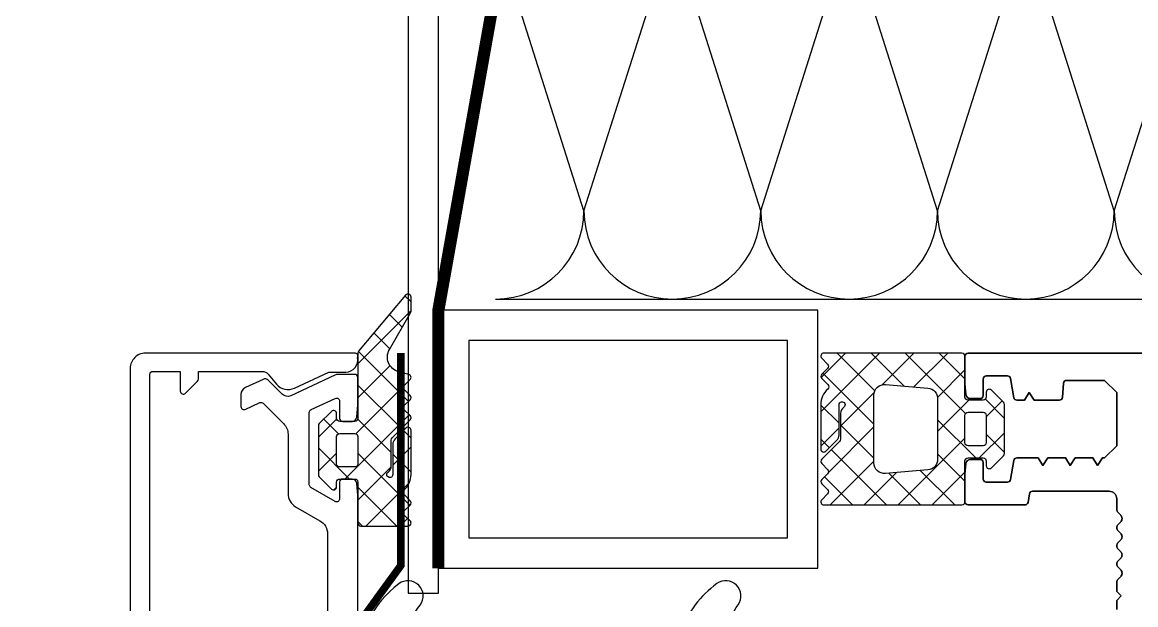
# Model space of a CAD drawing. Header units: inches. Extents: x 21 to 38546, y 13 to 15001.
# Drawn here: x 3020.55 to 3027.88, y 1857.18 to 1861.02 of the extents above; entities that cross this region are included whole.
import ezdxf

# ---------------------------------------------------------------- set-up
doc = ezdxf.new("R2010")
doc.units = ezdxf.units.IN
doc.header["$MEASUREMENT"] = 0
doc.set_wipeout_variables(frame=1)
doc.linetypes.add('HIDDEN', pattern=[9.525, 6.35, -3.175])
for name, color, linetype, lineweight in [('Z_MİM_-KM-GLAZ', 8, 'Continuous', 25), ('Z_MİM_-KM-PAINT', 8, 'Continuous', 25), ('Z_MİM_-KM-PATTERN-00', 8, 'Continuous', 25), ('Z_MİM_-KM-PAVEMENT', 8, 'Continuous', 25), ('Z_MİM_-KM-STRS', 8, 'Continuous', 25), ('Z_MİM_-KM-WALL-PLASTER', 8, 'Continuous', 25), ('Z_MİM_78-köpük', 8, 'Continuous', 25), ('Z_MİM_ALUMINIUM', 8, 'Continuous', 25), ('Z_MİM_axis-su yalıtım', 8, 'HIDDEN', 25), ('Z_MİM_fitiller_k', 8, 'Continuous', 25), ('Z_MİM_MYM Taşyünü', 8, 'Continuous', 25), ('Z_MİM_MYM_alüminyum levha', 8, 'Continuous', 25), ('Z_MİM_MYM_MEMBRAN_', 8, 'HIDDEN', 25), ('Z_MİM_MYM_taşyünü', 8, 'Continuous', 25), ('Z_MİM_TR', 8, 'Continuous', 25)]:
    doc.layers.add(name, color=color, linetype=linetype, lineweight=lineweight)

# ---------------------------------------------------------------- blocks, each defined once
blk = doc.blocks.new('TRETUVAR')
at = {"layer": 'Z_MİM_-KM-PATTERN-00'}
h = blk.add_hatch(dxfattribs=at)
h.set_pattern_fill('AR-B816', color=256, scale=0.3, angle=90)
h.set_pattern_definition([(90, (21322.77, 490.03), (-60.96, 4e-15), []), (180, (21322.77, 490.03), (-60.96, -60.96), [60.96, -60.96])])
h.paths.add_polyline_path([(22632.7717, 2700.0323), (19252.7715, 2700.0323), (19252.7715, 2750.0322), (19097.7717, 2750.0323), (19097.7717, 2610.0323), (22542.7717, 2610.0323), (22542.7717, 2080.1297), (22697.7717, 2080.1297), (22697.7717, 1460.1297), (22542.7717, 1460.1297), (22542.7717, 980.0317), (21222.7713, 980.0317), (21222.7713, 590.0317), (20152.7722, 590.0317), (20152.7722, 980.0317), (19012.7715, 980.0317), (19012.7747, 1635.0312), (18722.7715, 1635.0312), (18722.7718, 2610.0323), (18807.7717, 2610.0323), (18807.7717, 2750.0323), (18632.7718, 2750.0323), (18632.7715, 1545.0312), (18922.7743, 1545.0312), (18922.7711, 890.0317), (19882.7722, 890.0317), (19882.7722, 665.0172), (20022.7506, 665.0334), (20022.7705, 490.0317), (21322.7713, 490.0317), (21322.7713, 890.0317), (22632.7717, 890.0317), (22632.7717, 1220.1297), (22797.7717, 1220.1297), (22797.7717, 2180.1297), (22632.7717, 2180.1297)])
h.paths.add_polyline_path([(19082.7717, 2750.0323), (18822.7717, 2750.0323), (18822.7717, 2610.0323), (19082.7717, 2610.0323)], flags=16)
at = {"layer": 'Z_MİM_-KM-PAVEMENT'}
blk.add_lwpolyline([(22542.7717, 1460.1297), (22542.7717, 980.0317), (21222.7713, 980.0317), (21222.7713, 590.0317), (20152.7722, 590.0317), (20152.7722, 980.0317), (19012.7715, 980.0317), (19012.7747, 1635.0312), (18722.7715, 1635.0312), (18722.7718, 2610.0323), (22542.7717, 2610.0323), (22542.7717, 2080.1297), (22697.7717, 2080.1297), (22697.7717, 1460.1297)], close=True, dxfattribs=at)
blk = doc.blocks.new('D09056')
at = {"layer": 'Z_MİM_78-köpük'}
blk.add_lwpolyline([(6, -9.143, -0.314914), (6.657, -8.204, 0.149332), (9.81, -5.822, 0.850698), (8.418, -4.422, -0.156616), (5.062, -5.5), (5, -5.5), (5, -5.509), (1.8, -5.509), (1.8, -1.16), (0.625, -0.219, 0.351086), (-0.625, -0.219), (-1.8, -1.16), (-1.8, -5.509), (-5, -5.509), (-5.062, -5.5, -0.156616), (-8.418, -4.422, 0.850698), (-9.81, -5.822, 0.149332), (-6.657, -8.204, -0.314914), (-6, -9.143), (-6, -25.073, -0.555494), (-7.442, -25.97, -0.047351), (-8.397, -25.381, 0.866334), (-9.803, -26.775, 0.237484), (-4.371, -29.509), (4.371, -29.509, 0.237484), (9.803, -26.775, 0.866334), (8.397, -25.381, -0.047351), (7.442, -25.97, -0.555494), (6, -25.073)], format="xyb", close=True, dxfattribs=at)
blk = doc.blocks.new('*U160')
at = {"layer": 'Z_MİM_MYM_taşyünü'}
for p, q in [((-140.748, 5.823), (-146.572, 24.177)), ((-140.748, 5.823), (-134.925, 24.177)), ((-129.101, 5.823), (-134.925, 24.177)), ((-129.101, 5.823), (-123.278, 24.177)), ((-117.454, 5.823), (-123.278, 24.177)), ((-117.454, 5.823), (-111.631, 24.177)), ((-105.807, 5.823), (-111.631, 24.177)), ((-105.807, 5.823), (-99.984, 24.177)), ((-146.572, 0), (-134.925, 0)), ((-134.925, 0), (-123.278, 0)), ((-123.278, 0), (-111.631, 0)), ((-111.631, 0), (-99.984, 0))]:
    blk.add_line(p, q, dxfattribs=at)
for centre, start, end in [((-146.572, 5.823), 270, 0), ((-134.925, 5.823), 180, 270), ((-134.925, 5.823), 270, 0), ((-123.278, 5.823), 180, 270), ((-123.278, 5.823), 270, 0), ((-111.631, 5.823), 180, 270), ((-111.631, 5.823), 270, 0), ((-99.984, 5.823), 180, 270)]:
    blk.add_arc(centre, 5.823, start, end, dxfattribs=at)
blk = doc.blocks.new('-KM-AL2 210_900')
at = {"layer": 'Z_MİM_ALUMINIUM'}
for points in [[(1413.9033, 1411.9284), (1413.9033, 1416.6484, -0.414214), (1413.9233, 1416.6684), (1414.1033, 1416.6684), (1414.1033, 1416.5384, 0.668179), (1414.1375, 1416.5243), (1414.2175, 1416.6043, 0.198912), (1414.2233, 1416.6184), (1414.2233, 1416.6684), (1414.6428, 1416.6684, -0.221695), (1414.6811, 1416.6506), (1414.7369, 1416.5841, 0.339454), (1414.8557, 1416.5578), (1415.0823, 1416.6634), (1415.1933, 1416.6634, 0.47748), (1415.2716, 1416.7602, 0.544797), (1415.2533, 1416.7884), (1413.8733, 1416.7884, 0.414214), (1413.7733, 1416.6884), (1413.7733, 1411.8884, 0.414214)], [(1415.2731, 1414.5084), (1415.2731, 1415.8484, 0.02182), (1415.273, 1415.8502), (1415.2659, 1415.931, 0.388879), (1415.236, 1415.9584), (1415.1731, 1415.9584, 0.414214), (1415.1531, 1415.9384), (1415.1531, 1415.8284, -0.57735), (1415.1231, 1415.8111), (1414.9631, 1415.9035, -0.267949), (1414.9531, 1415.9208), (1414.9531, 1416.3978, -0.291473), (1414.9646, 1416.4159), (1415.1246, 1416.4905, -0.548619), (1415.1531, 1416.4724), (1415.1531, 1416.3584, 0.414214), (1415.1731, 1416.3384), (1415.236, 1416.3384, 0.388879), (1415.2659, 1416.3658), (1415.273, 1416.4467, 0.02182), (1415.2731, 1416.4484), (1415.2731, 1416.6284, 0.414214), (1415.2531, 1416.6484), (1415.1431, 1416.6484, 0.109518), (1415.1219, 1416.6437), (1414.8306, 1416.5079, -0.315299), (1414.7741, 1416.5178), (1414.6823, 1416.6096, 0.315299), (1414.6484, 1416.6156), (1414.5319, 1416.5613, 0.291473), (1414.5031, 1416.516), (1414.5031, 1416.4358, 0.548619), (1414.5315, 1416.4177), (1414.6272, 1416.4623, -0.315299), (1414.6498, 1416.4583), (1414.7838, 1416.3243, -0.198912), (1414.8131, 1416.2536), (1414.8131, 1415.8631, 0.267949), (1414.8631, 1415.7765), (1415.0231, 1415.6841, -0.267949), (1415.0731, 1415.5975), (1415.0731, 1414.8823, -0.198912)]]:
    blk.add_lwpolyline(points, format="xyb", dxfattribs=at)
at = {"layer": 'Z_MİM_fitiller_k', "linetype": 'Continuous', "flags": 128}
blk.add_lwpolyline([(1415.1533, 1416.0384, -0.414214), (1415.1333, 1416.0584), (1415.1333, 1416.2384, -0.414214), (1415.1533, 1416.2584), (1415.2533, 1416.2584, -0.414214), (1415.2733, 1416.2384), (1415.2733, 1416.0584, -0.414214), (1415.2533, 1416.0384)], format="xyb", close=True, dxfattribs=at)
blk.add_wipeout([(1434.2587, 1419.9984), (1434.2587, 1217.7559), (1415.6037, 1217.7559), (1415.6037, 1421.9729), (1434.2733, 1422.1838)])
at = {"layer": 'Z_MİM_fitiller_k'}
h = blk.add_hatch(dxfattribs=at)
h.set_pattern_fill('ANSI37', color=256, scale=0.05, angle=-90)
h.set_pattern_definition([(315, (1431.27333, 1414.28842), (0.1122532, 0.1122532), []), (45, (1431.27333, 1414.28842), (-0.1122532, 0.1122532), [])])
h.paths.add_polyline_path([(1419.2733, 1416.7684, 0.414214), (1419.2533, 1416.7884), (1418.3433, 1416.7884, 0.668179), (1418.3292, 1416.7543), (1418.3675, 1416.716, -0.414214), (1418.3675, 1416.6877), (1418.3292, 1416.6494, 0.414214), (1418.3292, 1416.6211), (1418.3696, 1416.5807, -0.427607), (1418.3689, 1416.5518, 0.210768), (1418.3233, 1416.4484), (1418.3233, 1416.1567, 0.668179), (1418.3575, 1416.1426), (1418.4287, 1416.2138, 0.198912), (1418.4433, 1416.2491), (1418.4433, 1416.4484, -1.650385), (1418.4748, 1416.432, 0.245393), (1418.4533, 1416.391), (1418.4533, 1416.2213, -0.198912), (1418.4475, 1416.2071), (1418.3292, 1416.0888, 0.414214), (1418.3292, 1416.0606), (1418.3675, 1416.0223, -0.414214), (1418.3675, 1415.994), (1418.3292, 1415.9557, 0.414214), (1418.3292, 1415.9274), (1418.3675, 1415.8891, -0.414214), (1418.3675, 1415.8608), (1418.3292, 1415.8226, 0.668179), (1418.3433, 1415.7884), (1419.2533, 1415.7884, 0.414214), (1419.2733, 1415.8084), (1419.2733, 1416.0784, -0.414214), (1419.2933, 1416.0984), (1419.3933, 1416.0984, -0.414214), (1419.4133, 1416.0784), (1419.4133, 1416.0467, 0.668179), (1419.4475, 1416.0326), (1419.5275, 1416.1126, 0.198912), (1419.5333, 1416.1267), (1419.5333, 1416.4501, 0.198912), (1419.5275, 1416.4643), (1419.4475, 1416.5443, 0.668179), (1419.4133, 1416.5301), (1419.4133, 1416.4984, -0.414214), (1419.3933, 1416.4784), (1419.2933, 1416.4784, -0.414214), (1419.2733, 1416.4984)])
h.paths.add_polyline_path([(1419.0933, 1416.4875), (1419.0933, 1416.0893, -0.388879), (1419.0294, 1416.0196), (1418.7494, 1415.9951, -0.440011), (1418.6733, 1416.0648), (1418.6733, 1416.512, -0.440011), (1418.7494, 1416.5818), (1419.0294, 1416.5573, -0.388879)], flags=16)
h.paths.add_polyline_path([(1419.2933, 1416.3984, 0.414214), (1419.2733, 1416.3784), (1419.2733, 1416.1984, 0.414214), (1419.2933, 1416.1784), (1419.3933, 1416.1784, 0.414214), (1419.4133, 1416.1984), (1419.4133, 1416.3784, 0.414214), (1419.3933, 1416.3984)], flags=16)
h.paths.add_polyline_path([(1415.5792, 1416.4429), (1415.6175, 1416.4811, 0.414214), (1415.6175, 1416.5094), (1415.5792, 1416.5477, -0.414214), (1415.5792, 1416.576), (1415.6175, 1416.6143, 0.57735), (1415.6085, 1416.6477), (1415.5418, 1416.6656, -0.493145), (1415.4811, 1416.8122), (1415.6207, 1417.0539, 0.131652), (1415.6233, 1417.0639), (1415.6233, 1417.1578, 0.700208), (1415.588, 1417.1706), (1415.278, 1416.8012, 0.176327), (1415.2733, 1416.7883), (1415.2733, 1416.3584, -0.414214), (1415.2533, 1416.3384), (1415.1533, 1416.3384, -0.414214), (1415.1333, 1416.3584), (1415.1333, 1416.3901, 0.668179), (1415.0992, 1416.4043), (1415.0192, 1416.3243, 0.198912), (1415.0133, 1416.3101), (1415.0133, 1415.9867, 0.198912), (1415.0192, 1415.9726), (1415.0992, 1415.8926, 0.668179), (1415.1333, 1415.9067), (1415.1333, 1415.9384, -0.414214), (1415.1533, 1415.9584), (1415.2533, 1415.9584, -0.414214), (1415.2733, 1415.9384), (1415.2733, 1415.6684, 0.414214), (1415.2933, 1415.6484), (1415.6033, 1415.6484, 0.668179), (1415.6175, 1415.6826), (1415.5792, 1415.7208, -0.414214), (1415.5792, 1415.7491), (1415.6175, 1415.7874, 0.414214), (1415.6175, 1415.8157), (1415.5771, 1415.8561, -0.427607), (1415.5777, 1415.885, 0.210768), (1415.6233, 1415.9884), (1415.6233, 1416.2801, 0.668179), (1415.5892, 1416.2943), (1415.518, 1416.2231, 0.198912), (1415.5033, 1416.1877), (1415.5033, 1415.9884, -1.650385), (1415.4719, 1416.0048, 0.245393), (1415.4933, 1416.0459), (1415.4933, 1416.2156, -0.198912), (1415.4992, 1416.2297), (1415.6175, 1416.348, 0.414214), (1415.6175, 1416.3763), (1415.5792, 1416.4146, -0.414214)])
h.paths.add_polyline_path([(1415.2733, 1416.2384), (1415.2733, 1416.0584, -0.414214), (1415.2533, 1416.0384), (1415.1533, 1416.0384, -0.414214), (1415.1333, 1416.0584), (1415.1333, 1416.2384, -0.414214), (1415.1533, 1416.2584), (1415.2533, 1416.2584, -0.414214)], flags=16)
for points in [[(1415.8037, 1417.0712), (1415.8037, 1415.3712), (1418.3037, 1415.3712), (1418.3037, 1417.0712)], [(1416.0037, 1416.8712), (1416.0037, 1415.5712), (1418.1037, 1415.5712), (1418.1037, 1416.8712)]]:
    blk.add_lwpolyline(points, close=True)
at = {"layer": 'Z_MİM_ALUMINIUM', "linetype": 'ByBlock'}
for points in [[(1420.2733, 1415.0984), (1420.2733, 1415.1584), (1420.3033, 1415.1884), (1420.2733, 1415.2184), (1420.2733, 1415.2784, -0.198912), (1420.2821, 1415.2996), (1420.2997, 1415.3172, 0.414214), (1420.2997, 1415.3596), (1420.2821, 1415.3772, -0.414214), (1420.2821, 1415.4196), (1420.2997, 1415.4372, 0.414214), (1420.2997, 1415.4796), (1420.2821, 1415.4972, -0.414214), (1420.2821, 1415.5396), (1420.2997, 1415.5572, 0.414214), (1420.2997, 1415.5996), (1420.2821, 1415.6172, -0.414214), (1420.2821, 1415.6596), (1420.2997, 1415.6772, 0.414214), (1420.2997, 1415.7196), (1420.2821, 1415.7372, -0.198912), (1420.2733, 1415.7584), (1420.2733, 1415.8284, 0.414214), (1420.2233, 1415.8784), (1419.7185, 1415.8784, 0.36397), (1419.6988, 1415.8619), (1419.6887, 1415.8049, -0.36397), (1419.669, 1415.7884), (1419.2933, 1415.7884, -0.414214), (1419.2733, 1415.8084), (1419.2733, 1415.9884, -0.02182), (1419.2734, 1415.9902), (1419.2796, 1416.061, -0.388879), (1419.3095, 1416.0884), (1419.3733, 1416.0884, -0.414214), (1419.3933, 1416.0684), (1419.3933, 1415.9584, 0.414214), (1419.4133, 1415.9384), (1419.5533, 1415.9384, 0.36397), (1419.573, 1415.9549), (1419.5954, 1416.0819, -0.36397), (1419.6151, 1416.0984), (1419.7551, 1416.0984), (1419.787, 1416.0484), (1419.8188, 1416.0984), (1419.9351, 1416.0984), (1419.967, 1416.0484), (1419.9988, 1416.0984), (1420.1151, 1416.0984), (1420.147, 1416.0484), (1420.1788, 1416.0984), (1420.1933, 1416.0984), (1420.2733, 1416.1784), (1420.2733, 1416.5284), (1420.1933, 1416.6084), (1419.9431, 1416.6084, 0.388879), (1419.9232, 1416.5902), (1419.915, 1416.4967, -0.388879), (1419.8951, 1416.4784), (1419.7288, 1416.4784), (1419.697, 1416.5284), (1419.6651, 1416.4784), (1419.6151, 1416.4784, -0.36397), (1419.5954, 1416.4949), (1419.573, 1416.6219, 0.36397), (1419.5533, 1416.6384), (1419.4133, 1416.6384, 0.414214), (1419.3933, 1416.6184), (1419.3933, 1416.5084, -0.414214), (1419.3733, 1416.4884), (1419.3095, 1416.4884, -0.388879), (1419.2796, 1416.5158), (1419.2734, 1416.5867, -0.02182), (1419.2733, 1416.5884), (1419.2733, 1416.7684, -0.414214), (1419.2933, 1416.7884), (1431.1533, 1416.7884, -0.414214)], [(1431.1533, 1416.7884), (1419.2933, 1416.7884, 0.414214), (1419.2733, 1416.7684), (1419.2733, 1416.5884, 0.02182), (1419.2734, 1416.5867), (1419.2796, 1416.5158, 0.388879), (1419.3095, 1416.4884), (1419.3733, 1416.4884, 0.414214), (1419.3933, 1416.5084), (1419.3933, 1416.6184, -0.414214), (1419.4133, 1416.6384), (1419.5533, 1416.6384, -0.36397), (1419.573, 1416.6219), (1419.5954, 1416.4949, 0.36397), (1419.6151, 1416.4784), (1419.6651, 1416.4784), (1419.697, 1416.5284), (1419.7288, 1416.4784), (1419.8951, 1416.4784, 0.388879), (1419.915, 1416.4967), (1419.9232, 1416.5902, -0.388879), (1419.9431, 1416.6084), (1420.1933, 1416.6084), (1420.2733, 1416.5284), (1420.2733, 1416.1784), (1420.1933, 1416.0984), (1420.1788, 1416.0984), (1420.147, 1416.0484), (1420.1151, 1416.0984), (1419.9988, 1416.0984), (1419.967, 1416.0484), (1419.9351, 1416.0984), (1419.8188, 1416.0984), (1419.787, 1416.0484), (1419.7551, 1416.0984), (1419.6151, 1416.0984, 0.36397), (1419.5954, 1416.0819), (1419.573, 1415.9549, -0.36397), (1419.5533, 1415.9384), (1419.4133, 1415.9384, -0.414214), (1419.3933, 1415.9584), (1419.3933, 1416.0684, 0.414214), (1419.3733, 1416.0884), (1419.3095, 1416.0884, 0.388879), (1419.2796, 1416.061), (1419.2734, 1415.9902, 0.02182), (1419.2733, 1415.9884), (1419.2733, 1415.8084, 0.414214), (1419.2933, 1415.7884), (1419.669, 1415.7884, 0.36397), (1419.6887, 1415.8049), (1419.6988, 1415.8619, -0.36397), (1419.7185, 1415.8784), (1420.2233, 1415.8784, -0.414214), (1420.2733, 1415.8284), (1420.2733, 1415.7584, 0.198912), (1420.2821, 1415.7372), (1420.2997, 1415.7196, -0.414214), (1420.2997, 1415.6772), (1420.2821, 1415.6596, 0.414214), (1420.2821, 1415.6172), (1420.2997, 1415.5996, -0.414214), (1420.2997, 1415.5572), (1420.2821, 1415.5396, 0.414214), (1420.2821, 1415.4972), (1420.2997, 1415.4796, -0.414214), (1420.2997, 1415.4372), (1420.2821, 1415.4196, 0.414214), (1420.2821, 1415.3772), (1420.2997, 1415.3596, -0.414214), (1420.2997, 1415.3172), (1420.2821, 1415.2996, 0.198912), (1420.2733, 1415.2784), (1420.2733, 1415.2184), (1420.3033, 1415.1884), (1420.2733, 1415.1584), (1420.2733, 1415.0984, 0.198912)]]:
    blk.add_lwpolyline(points, format="xyb", dxfattribs=at)
at = {"layer": 'Z_MİM_axis-su yalıtım', "ltscale": 25, "const_width": 0.05, "elevation": -0.0016}
blk.add_lwpolyline([(1415.5559, 1416.7889), (1415.5559, 1415.3884), (1415.2873, 1415.0188), (1415.2873, 1414.4509), (1415.3673, 1414.3509, -0.350813), (1415.3673, 1414.2259), (1415.2873, 1414.1259), (1415.2873, 1413.558), (1415.5559, 1413.1884), (1415.5559, 1411.788)], format="xyb", dxfattribs=at)
at = {"layer": 'Z_MİM_fitiller_k', "linetype": 'Continuous', "flags": 128}
for points in [[(1415.5418, 1416.6656, -0.493145), (1415.4811, 1416.8122), (1415.6207, 1417.0539, 0.131652), (1415.6233, 1417.0639), (1415.6233, 1417.1578, 0.700208), (1415.588, 1417.1706), (1415.278, 1416.8012, 0.176327), (1415.2733, 1416.7883), (1415.2733, 1416.3584, -0.414214), (1415.2533, 1416.3384), (1415.1533, 1416.3384, -0.414214), (1415.1333, 1416.3584), (1415.1333, 1416.3901, 0.668179), (1415.0992, 1416.4043), (1415.0192, 1416.3243, 0.198912), (1415.0133, 1416.3101), (1415.0133, 1415.9867, 0.198912), (1415.0192, 1415.9726), (1415.0992, 1415.8926, 0.668179), (1415.1333, 1415.9067), (1415.1333, 1415.9384, -0.414214), (1415.1533, 1415.9584), (1415.2533, 1415.9584, -0.414214), (1415.2733, 1415.9384), (1415.2733, 1415.6684, 0.414214), (1415.2933, 1415.6484), (1415.6033, 1415.6484, 0.668179), (1415.6175, 1415.6826), (1415.5792, 1415.7208, -0.414214), (1415.5792, 1415.7491), (1415.6175, 1415.7874, 0.414214), (1415.6175, 1415.8157), (1415.5771, 1415.8561, -0.427607), (1415.5777, 1415.885, 0.210768), (1415.6233, 1415.9884), (1415.6233, 1416.2801, 0.668179), (1415.5892, 1416.2943), (1415.518, 1416.2231, 0.198912), (1415.5033, 1416.1877), (1415.5033, 1415.9884, -1.650385), (1415.4719, 1416.0048, 0.245393), (1415.4933, 1416.0459), (1415.4933, 1416.2156, -0.198912), (1415.4992, 1416.2297), (1415.6175, 1416.348, 0.414214), (1415.6175, 1416.3763), (1415.5792, 1416.4146, -0.414214), (1415.5792, 1416.4429), (1415.6175, 1416.4811, 0.414214), (1415.6175, 1416.5094), (1415.5792, 1416.5477, -0.414214), (1415.5792, 1416.576), (1415.6175, 1416.6143, 0.57735), (1415.6085, 1416.6477)], [(1418.3433, 1415.7884), (1419.2533, 1415.7884, 0.414214), (1419.2733, 1415.8084), (1419.2733, 1416.0784, -0.414214), (1419.2933, 1416.0984), (1419.3933, 1416.0984, -0.414214), (1419.4133, 1416.0784), (1419.4133, 1416.0467, 0.668179), (1419.4475, 1416.0326), (1419.5275, 1416.1126, 0.198912), (1419.5333, 1416.1267), (1419.5333, 1416.4501, 0.198912), (1419.5275, 1416.4643), (1419.4475, 1416.5443, 0.668179), (1419.4133, 1416.5301), (1419.4133, 1416.4984, -0.414214), (1419.3933, 1416.4784), (1419.2933, 1416.4784, -0.414214), (1419.2733, 1416.4984), (1419.2733, 1416.7684, 0.414214), (1419.2533, 1416.7884), (1418.3433, 1416.7884, 0.668179), (1418.3292, 1416.7543), (1418.3675, 1416.716, -0.414214), (1418.3675, 1416.6877), (1418.3292, 1416.6494, 0.414214), (1418.3292, 1416.6211), (1418.3696, 1416.5807, -0.427607), (1418.3689, 1416.5518, 0.210768), (1418.3233, 1416.4484), (1418.3233, 1416.1567, 0.668179), (1418.3575, 1416.1426), (1418.4287, 1416.2138, 0.198912), (1418.4433, 1416.2491), (1418.4433, 1416.4484, -1.650385), (1418.4748, 1416.432, 0.245393), (1418.4533, 1416.391), (1418.4533, 1416.2213, -0.198912), (1418.4475, 1416.2071), (1418.3292, 1416.0888, 0.414214), (1418.3292, 1416.0606), (1418.3675, 1416.0223, -0.414214), (1418.3675, 1415.994), (1418.3292, 1415.9557, 0.414214), (1418.3292, 1415.9274), (1418.3675, 1415.8891, -0.414214), (1418.3675, 1415.8608), (1418.3292, 1415.8226, 0.668179)], [(1418.7494, 1416.5818), (1419.0294, 1416.5573, -0.388879), (1419.0933, 1416.4875), (1419.0933, 1416.0893, -0.388879), (1419.0294, 1416.0196), (1418.7494, 1415.9951, -0.440011), (1418.6733, 1416.0648), (1418.6733, 1416.512, -0.440011)], [(1419.3933, 1416.3984, -0.414214), (1419.4133, 1416.3784), (1419.4133, 1416.1984, -0.414214), (1419.3933, 1416.1784), (1419.2933, 1416.1784, -0.414214), (1419.2733, 1416.1984), (1419.2733, 1416.3784, -0.414214), (1419.2933, 1416.3984)]]:
    blk.add_lwpolyline(points, format="xyb", close=True, dxfattribs=at)
at = {"layer": 'Z_MİM_MYM_alüminyum levha'}
blk.add_lwpolyline([(1433.9428, 1421.9729, -0.414214), (1433.9428, 1421.9729), (1429.3316, 1421.9729), (1415.8037, 1421.9729, 0.414214), (1415.6037, 1421.7729), (1415.6037, 1415.2068), (1415.8037, 1415.2068), (1415.8037, 1421.7729, -0.414214), (1415.8037, 1421.7729), (1429.3316, 1421.7729), (1433.9428, 1421.7729, 0.000012), (1433.9428, 1421.7729), (1433.9428, 1421.9729)], format="xyb", dxfattribs=at)
at = {"layer": 'Z_MİM_MYM_MEMBRAN_', "ltscale": 20, "const_width": 0.08}
blk.add_lwpolyline([(1415.8037, 1415.3712), (1415.8037, 1417.0712), (1416.3513, 1420.1447), (1416.3513, 1420.1447), (1434.2587, 1419.9984), (1434.2733, 1421.0838), (1434.2733, 1421.5838)], dxfattribs=at)
at = {"layer": 'Z_MİM_MYM Taşyünü', "xscale": 0.1000000000000001, "yscale": 0.1000000000000001, "zscale": 0.1000000000000001}
blk.add_blockref('*U160', (1430.8378, 1417.1447), dxfattribs=at)
at = {"layer": 'Z_MİM_TR', "xscale": 0.1, "yscale": 0.1, "zscale": 0.1, "rotation": 270}
blk.add_blockref('D09056', (1418.2213, 1414.2884, -0.0016), dxfattribs=at)

msp = doc.modelspace()

# ---------------------------------------------------------------- linework, layer by layer
at = {"layer": 'Z_MİM_-KM-PAINT'}
msp.add_lwpolyline([(4657.2571, 1293.0577), (4657.2571, 966.5831), (3316.2576, 966.5831), (3316.2576, 1621.5832), (3026.2581, 1621.5834), (3026.2581, 2597.5843), (6847.2581, 2597.5843), (6847.2581, 966.5831), (5326.257, 966.5831), (5326.257, 1293.0577)], dxfattribs=at)
at = {"layer": 'Z_MİM_-KM-WALL-PLASTER'}
msp.add_lwpolyline([(4656.7571, 1293.0577), (4656.7571, 967.0831), (3316.7576, 967.0831), (3316.7576, 1622.0832), (3026.7581, 1622.0834), (3026.7581, 2597.0843), (6846.7581, 2597.0843), (6846.7581, 967.0831), (5326.757, 967.0831), (5326.757, 1293.0577)], dxfattribs=at)

# ---------------------------------------------------------------- block references
at = {"layer": 'Z_MİM_-KM-STRS'}
msp.add_blockref('TRETUVAR', (-15696.014, -12.9486), dxfattribs=at)

# ---------------------------------------------------------------- next in the draw order: block references
at = {"layer": 'Z_MİM_-KM-GLAZ'}
msp.add_blockref('-KM-AL2 210_900', (1607.4842, 442.0509), dxfattribs=at)

doc.saveas('drawing.dxf')
